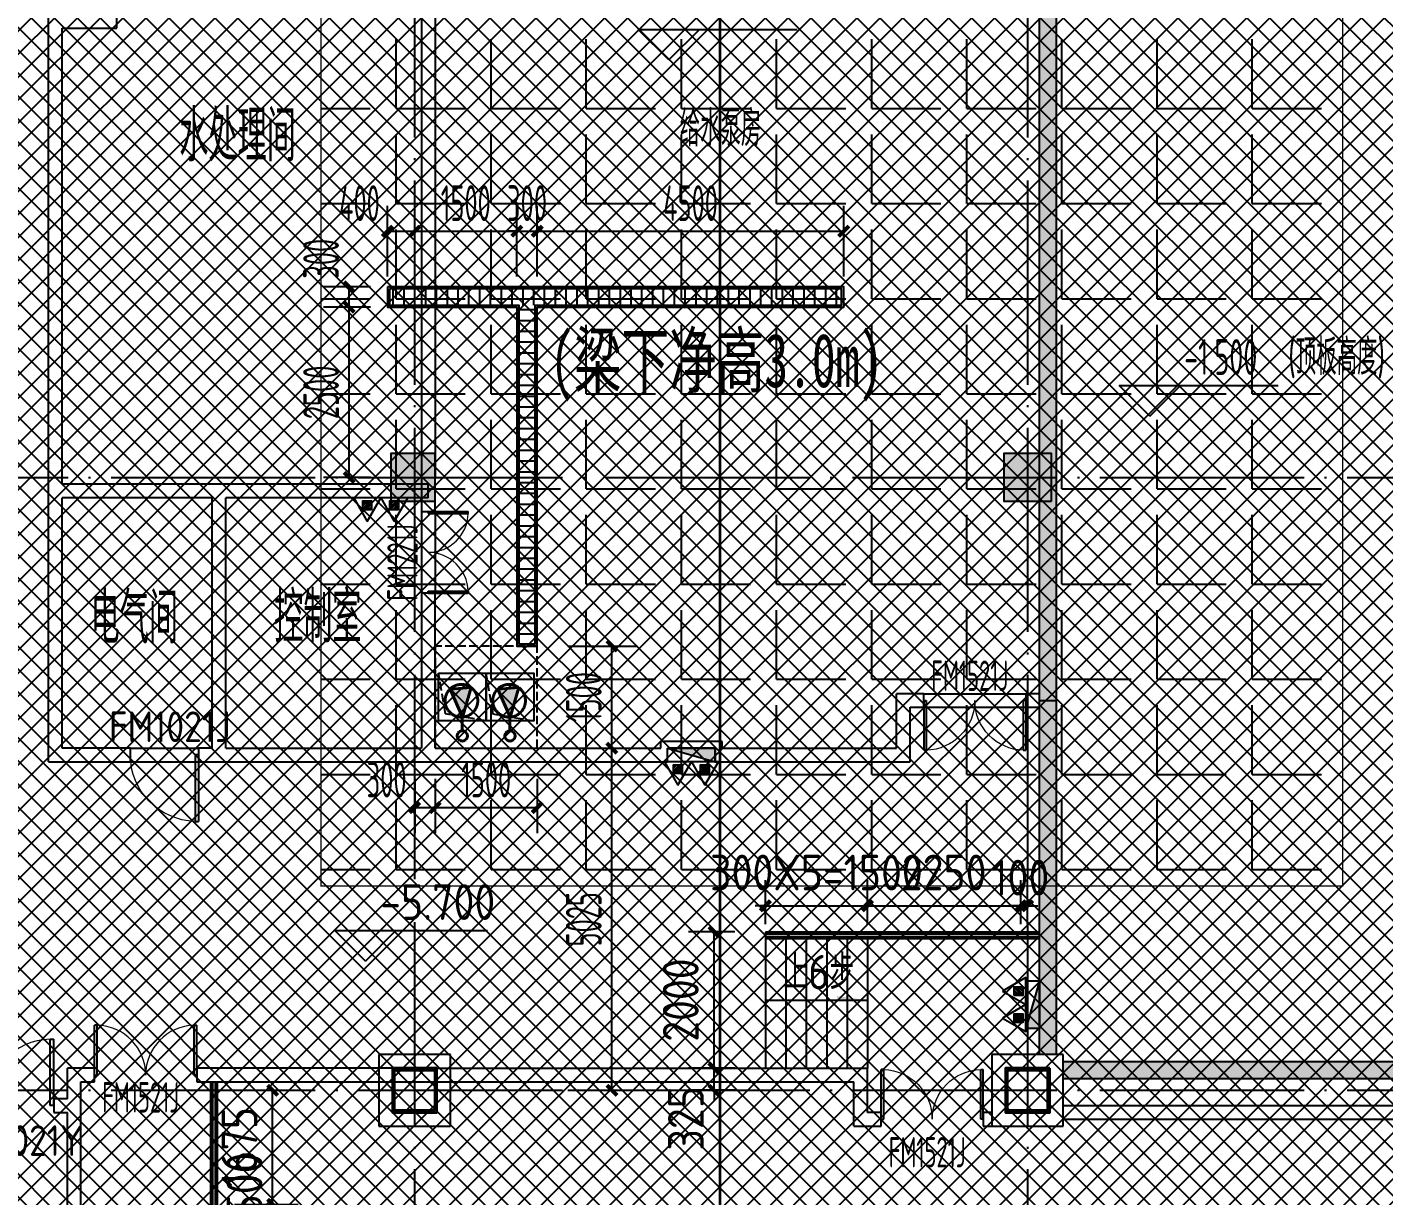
# Model space of a CAD drawing. Extents: x -473190 to 2138458, y -81875 to 2633646.
# Drawn here: x -41988 to -22066, y 54261 to 71425 of the extents above; entities that cross this region are included whole.
import ezdxf

# ---------------------------------------------------------------- set-up
doc = ezdxf.new("R2010")
doc.units = 0
doc.header["$LTSCALE"] = 1000
for name, pattern in [('DASH', [0.35, 0.25, -0.1]), ('DOTE', [2.42, 2, -0.2, 0.02, -0.2]), ('排水', [1.1, 1, -0.1])]:
    doc.linetypes.add(name, pattern=pattern)
for name, color, linetype in [('03小品', 2, 'Continuous'), ('A-COLUMN', 2, 'Continuous'), ('A-DIM_ELEV', 3, 'Continuous'), ('A-ROOM_NAME', 23, 'Continuous'), ('A-WALL', 2, 'Continuous'), ('COLUMN', 9, 'Continuous'), ('DIM_ELEV', 3, 'Continuous'), ('DIM_SYMB', 3, 'Continuous'), ('DOOR_FIRE', 4, 'Continuous'), ('DOOR_FIRE_TEXT', 7, 'Continuous'), ('DOTE', 1, 'DOTE'), ('HANDRAIL', 3, 'Continuous'), ('PUB_DIM', 3, 'Continuous'), ('PUB_HATCH', 8, 'Continuous'), ('PUB_TEXT', 7, 'Continuous'), ('SPACE', 7, 'Continuous'), ('W-EQUIP_消火栓', 7, 'Continuous'), ('W-EQUIP_灭火器', 7, 'Continuous'), ('WINDOW', 4, 'Continuous'), ('WINDOW_TEXT', 7, 'Continuous'), ('排水', 4, 'Continuous'), ('索引线', 252, 'Continuous'), ('集水坑', 4, 'Continuous'), ('雨棚投影', 147, 'Continuous')]:
    doc.layers.add(name, color=color, linetype=linetype)
for name, color, linetype, lineweight in [('A-2F-WALL$0$A-PUB_TEXT', 7, 'Continuous', 15), ('GPS-污水', 2, '排水', 40), ('钢柱', 51, 'Continuous', 35)]:
    doc.layers.add(name, color=color, linetype=linetype, lineweight=lineweight)
doc.styles.add('8B2_02', font='tssdeng.shx', dxfattribs={"width": 0.6, "bigfont": 'TSSDCHN.shx'})
doc.styles.add('_TCH_DIM_T3', font='tssdeng.shx', dxfattribs={"width": 0.564706, "bigfont": '@@@tssdchn.shx'})
doc.styles.add('_TCH_WINDOW', font='tssdeng.shx', dxfattribs={"width": 0.8, "height": 3.5, "bigfont": 'tssdchn.shx'})
doc.styles.get("Standard").update_dxf_attribs({"font": 'gbenor.shx', "bigfont": 'gbcbig.shx'})
doc.styles.add('STANDARD_T3', font='gbenor.shx', dxfattribs={"bigfont": 'gbcbig.shx'})
doc.styles.add('黑体', font='simhei.ttf', dxfattribs={"width": 0.65})
doc.dimstyles.new('_TCH_ARCH&&150', dxfattribs={"dimtxt": 525, "dimasz": 150, "dimexe": 375, "dimexo": 450, "dimgap": 150, "dimtad": 1, "dimdec": 0, "dimzin": 0, "dimdsep": 46, "dimtxsty": '_TCH_DIM_T3', "dimblk": 'ARCHTICK', "dimcen": 0.09, "dimclrt": 7, "dimazin": 2, "dimtfac": 1, "dimtdec": 0, "dimtix": 1, "dimtmove": 2, "dimatfit": 3, "dimfxl": 0, "dimtolj": 1, "dimtzin": 0, "dimarcsym": 0})
doc.dimstyles.new('STANDARD&&150', dxfattribs={"dimtxt": 525, "dimasz": 150, "dimexe": 375, "dimexo": 450, "dimgap": 225, "dimtad": 1, "dimdec": 0, "dimzin": 0, "dimdsep": 46, "dimtxsty": 'STANDARD_T3', "dimblk": 'ARCHTICK', "dimcen": 0.09, "dimadec": 0, "dimazin": 0, "dimtfac": 1, "dimtdec": 0, "dimtix": 1, "dimtmove": 2, "dimatfit": 3, "dimfxl": 0, "dimtolj": 1, "dimtzin": 0, "dimarcsym": 0})

# ---------------------------------------------------------------- blocks, each defined once
blk = doc.blocks.new('$SB01_1')
h = blk.add_hatch(color=256)
h.dxf.hatch_style = 1
h.paths.add_polyline_path([(-0.381, -0.323), (0.5, 0), (-0.381, 0.323)])
h.paths.add_polyline_path([(0, 0), (0.002, 0), (0.002, 0.001), (0, 0.001)], flags=24)
h.paths.add_polyline_path([(0, -0.002), (0.003, -0.002), (0.003, -0.001), (0, -0.001)], flags=24)
h.paths.add_polyline_path([(0, -0.003), (0.003, -0.003), (0.003, -0.002), (0, -0.002)], flags=24)
for p, q in [((0.5, 0), (-0.381, 0.323)), ((-0.381, 0.323), (-0.381, -0.323)), ((0.5, 0), (-0.381, -0.323))]:
    blk.add_line(p, q)
blk.add_circle((0, 0), 0.5)
at = {"flags": 1}
for tag, p in [('UNIT', (0, 0)), ('SPEC', (0, -0.002)), ('WHAT', (0, -0.003))]:
    blk.add_attdef(tag, p, '', height=0.001, dxfattribs=at)
blk = doc.blocks.new('人防集水坑')
at = {"layer": 'GPS-污水', "linetype": '排水'}
for p, q in [((307486, 701151), (307284, 701151)), ((307486, 700451), (307284, 700451))]:
    blk.add_line(p, q, dxfattribs=at)
for centre in [(307561, 701151), (307561, 700451)]:
    blk.add_circle(centre, 75, dxfattribs=at)
at = {"layer": '集水坑', "linetype": 'DASH', "ltscale": 0.5}
blk.add_lwpolyline([(306241, 700051), (306241, 701551), (307741, 701551), (307741, 700051)], close=True, dxfattribs=at)
at = {"layer": '集水坑', "linetype": 'Continuous', "ltscale": 0.5}
for points in [[(306641, 701501), (306641, 700801), (307341, 700801), (307341, 701501)], [(306641, 700801), (306641, 700101), (307341, 700101), (307341, 700801)]]:
    blk.add_lwpolyline(points, close=True, dxfattribs=at)
at = {"layer": '集水坑', "linetype": 'DASH', "ltscale": 0.5}
for points in [[(307341, 700801), (307237, 701397), (306641, 701501)], [(307347, 700101), (307243, 700697), (306647, 700801)]]:
    blk.add_lwpolyline(points, dxfattribs=at)
at = {"layer": 'GPS-污水', "linetype": '排水', "xscale": -480.0000000000002, "yscale": 480.0000000000002, "zscale": 480.0000000000002, "rotation": 176.2535374729293}
for p in [(307045, 701164, 0), (307045, 700464, 0)]:
    blk.add_blockref('$SB01_1', p, dxfattribs=at)
blk = doc.blocks.new('_ArchTick')
at = {"color": 0, "linetype": 'ByBlock', "const_width": 0.4}
blk.add_lwpolyline([(-0.5, -0.5), (0.5, 0.5)], dxfattribs=at)
blk = doc.blocks.new('*D5217')
at = {"layer": 'Defpoints', "color": 0, "transparency": 16777216}
for p in [(53484, -126393), (54984, -126393), (54984, -127266)]:
    blk.add_point(p, dxfattribs=at)
at = {"layer": 'PUB_DIM', "color": 0, "lineweight": -2, "transparency": 16777216}
for p, q in [((53484, -126843), (53484, -127641)), ((54984, -126843), (54984, -127641)), ((53484, -127266), (54984, -127266))]:
    blk.add_line(p, q, dxfattribs=at)
at = {"layer": 'PUB_DIM', "color": 0, "lineweight": -2, "transparency": 16777216, "xscale": 150, "yscale": 150, "zscale": 150, "rotation": 180}
blk.add_blockref('_ArchTick', (53484, -127266), dxfattribs=at)
at = {"layer": 'PUB_DIM', "color": 0, "lineweight": -2, "transparency": 16777216, "xscale": 150, "yscale": 150, "zscale": 150}
blk.add_blockref('_ArchTick', (54984, -127266), dxfattribs=at)
at = {"layer": 'PUB_DIM', "color": 7, "transparency": 16777216, "insert": (54234, -126854), "char_height": 525, "attachment_point": 5, "style": '_TCH_DIM_T3'}
blk.add_mtext('\\A1;1500', dxfattribs=at)
blk = doc.blocks.new('*D5218')
at = {"layer": 'Defpoints', "color": 0, "transparency": 16777216}
for p in [(53184, -126393), (53484, -126393), (53484, -127266)]:
    blk.add_point(p, dxfattribs=at)
at = {"layer": 'PUB_DIM', "color": 0, "lineweight": -2, "transparency": 16777216}
for p, q in [((53184, -126843), (53184, -127641)), ((53484, -126843), (53484, -127641)), ((53184, -127266), (53484, -127266))]:
    blk.add_line(p, q, dxfattribs=at)
at = {"layer": 'PUB_DIM', "color": 0, "lineweight": -2, "transparency": 16777216, "xscale": 150, "yscale": 150, "zscale": 150, "rotation": 180}
blk.add_blockref('_ArchTick', (53184, -127266), dxfattribs=at)
at = {"layer": 'PUB_DIM', "color": 0, "lineweight": -2, "transparency": 16777216, "xscale": 150, "yscale": 150, "zscale": 150}
blk.add_blockref('_ArchTick', (53484, -127266), dxfattribs=at)
at = {"layer": 'PUB_DIM', "color": 7, "transparency": 16777216, "insert": (52772, -126854), "char_height": 525, "attachment_point": 5, "style": '_TCH_DIM_T3'}
blk.add_mtext('\\A1;300', dxfattribs=at)
blk = doc.blocks.new('*D5219')
at = {"layer": 'Defpoints', "color": 0, "transparency": 16777216}
for p in [(54984, -124893), (56080, -124893), (54984, -126393)]:
    blk.add_point(p, dxfattribs=at)
at = {"layer": 'PUB_DIM', "color": 0, "lineweight": -2, "transparency": 16777216}
for p, q in [((55434, -124893), (56455, -124893)), ((56080, -126393), (56080, -124893)), ((55434, -126393), (56455, -126393))]:
    blk.add_line(p, q, dxfattribs=at)
at = {"layer": 'PUB_DIM', "color": 0, "lineweight": -2, "transparency": 16777216, "xscale": 150, "yscale": 150, "zscale": 150}
for p, rotation in [((56080, -124893), 90), ((56080, -126393), 270)]:
    blk.add_blockref('_ArchTick', p, dxfattribs=dict(at, rotation=rotation))
at = {"layer": 'PUB_DIM', "color": 7, "transparency": 16777216, "insert": (55667, -125643), "char_height": 525, "attachment_point": 5, "rotation": 90, "style": '_TCH_DIM_T3'}
blk.add_mtext('\\A1;1500', dxfattribs=at)
blk = doc.blocks.new('*D5220')
at = {"layer": 'Defpoints', "color": 0, "transparency": 16777216}
for p in [(54984, -126393), (56080, -126393), (54984, -131418)]:
    blk.add_point(p, dxfattribs=at)
at = {"layer": 'PUB_DIM', "color": 0, "lineweight": -2, "transparency": 16777216}
for p, q in [((55434, -126393), (56455, -126393)), ((56080, -131418), (56080, -126393)), ((55434, -131418), (56455, -131418))]:
    blk.add_line(p, q, dxfattribs=at)
at = {"layer": 'PUB_DIM', "color": 0, "lineweight": -2, "transparency": 16777216, "xscale": 150, "yscale": 150, "zscale": 150}
for p, rotation in [((56080, -126393), 90), ((56080, -131418), 270)]:
    blk.add_blockref('_ArchTick', p, dxfattribs=dict(at, rotation=rotation))
at = {"layer": 'PUB_DIM', "color": 7, "transparency": 16777216, "insert": (55667, -128906), "char_height": 525, "attachment_point": 5, "rotation": 90, "style": '_TCH_DIM_T3'}
blk.add_mtext('\\A1;5025', dxfattribs=at)
blk = doc.blocks.new('*D5308')
at = {"layer": 'Defpoints', "color": 0, "transparency": 16777216}
for p in [(52222, -119618), (52983, -119618), (52983, -119918)]:
    blk.add_point(p, dxfattribs=at)
at = {"layer": 'PUB_DIM', "color": 0, "lineweight": -2, "transparency": 16777216}
for p, q in [((52533, -119618), (51847, -119618)), ((52222, -119918), (52222, -119618)), ((52533, -119918), (51847, -119918))]:
    blk.add_line(p, q, dxfattribs=at)
at = {"layer": 'PUB_DIM', "color": 0, "lineweight": -2, "transparency": 16777216, "xscale": 150, "yscale": 150, "zscale": 150}
for p, rotation in [((52222, -119618), 90), ((52222, -119918), 270)]:
    blk.add_blockref('_ArchTick', p, dxfattribs=dict(at, rotation=rotation))
at = {"layer": 'PUB_DIM', "color": 7, "transparency": 16777216, "insert": (51809, -119206), "char_height": 525, "attachment_point": 5, "rotation": 90, "style": '_TCH_DIM_T3'}
blk.add_mtext('\\A1;300', dxfattribs=at)
blk = doc.blocks.new('*D5309')
at = {"layer": 'Defpoints', "color": 0, "transparency": 16777216}
for p in [(52222, -119918), (52983, -119918), (52983, -122418)]:
    blk.add_point(p, dxfattribs=at)
at = {"layer": 'PUB_DIM', "color": 0, "lineweight": -2, "transparency": 16777216}
for p, q in [((52533, -119918), (51847, -119918)), ((52222, -122418), (52222, -119918)), ((52533, -122418), (51847, -122418))]:
    blk.add_line(p, q, dxfattribs=at)
at = {"layer": 'PUB_DIM', "color": 0, "lineweight": -2, "transparency": 16777216, "xscale": 150, "yscale": 150, "zscale": 150}
for p, rotation in [((52222, -119918), 90), ((52222, -122418), 270)]:
    blk.add_blockref('_ArchTick', p, dxfattribs=dict(at, rotation=rotation))
at = {"layer": 'PUB_DIM', "color": 7, "transparency": 16777216, "insert": (51809, -121168), "char_height": 525, "attachment_point": 5, "rotation": 90, "style": '_TCH_DIM_T3'}
blk.add_mtext('\\A1;2500', dxfattribs=at)
blk = doc.blocks.new('*D5310')
at = {"layer": 'Defpoints', "color": 0, "transparency": 16777216}
for p in [(53184, -118802), (52784, -119918), (53184, -119918)]:
    blk.add_point(p, dxfattribs=at)
at = {"layer": 'PUB_DIM', "color": 0, "lineweight": -2, "transparency": 16777216}
for p, q in [((52784, -119468), (52784, -118427)), ((53184, -119468), (53184, -118427)), ((52784, -118802), (53184, -118802))]:
    blk.add_line(p, q, dxfattribs=at)
at = {"layer": 'PUB_DIM', "color": 0, "lineweight": -2, "transparency": 16777216, "xscale": 150, "yscale": 150, "zscale": 150, "rotation": 180}
blk.add_blockref('_ArchTick', (52784, -118802), dxfattribs=at)
at = {"layer": 'PUB_DIM', "color": 0, "lineweight": -2, "transparency": 16777216, "xscale": 150, "yscale": 150, "zscale": 150}
blk.add_blockref('_ArchTick', (53184, -118802), dxfattribs=at)
at = {"layer": 'PUB_DIM', "color": 7, "transparency": 16777216, "insert": (52372, -118389), "char_height": 525, "attachment_point": 5, "style": '_TCH_DIM_T3'}
blk.add_mtext('\\A1;400', dxfattribs=at)
blk = doc.blocks.new('*D5311')
at = {"layer": 'Defpoints', "color": 0, "transparency": 16777216}
for p in [(54684, -118802), (53184, -119918), (54684, -119918)]:
    blk.add_point(p, dxfattribs=at)
at = {"layer": 'PUB_DIM', "color": 0, "lineweight": -2, "transparency": 16777216}
for p, q in [((53184, -119468), (53184, -118427)), ((54684, -119468), (54684, -118427)), ((53184, -118802), (54684, -118802))]:
    blk.add_line(p, q, dxfattribs=at)
at = {"layer": 'PUB_DIM', "color": 0, "lineweight": -2, "transparency": 16777216, "xscale": 150, "yscale": 150, "zscale": 150, "rotation": 180}
blk.add_blockref('_ArchTick', (53184, -118802), dxfattribs=at)
at = {"layer": 'PUB_DIM', "color": 0, "lineweight": -2, "transparency": 16777216, "xscale": 150, "yscale": 150, "zscale": 150}
blk.add_blockref('_ArchTick', (54684, -118802), dxfattribs=at)
at = {"layer": 'PUB_DIM', "color": 7, "transparency": 16777216, "insert": (53934, -118389), "char_height": 525, "attachment_point": 5, "style": '_TCH_DIM_T3'}
blk.add_mtext('\\A1;1500', dxfattribs=at)
blk = doc.blocks.new('*D5312')
at = {"layer": 'Defpoints', "color": 0, "transparency": 16777216}
for p in [(54984, -118802), (54684, -119918), (54984, -119918)]:
    blk.add_point(p, dxfattribs=at)
at = {"layer": 'PUB_DIM', "color": 0, "lineweight": -2, "transparency": 16777216}
for p, q in [((54684, -119468), (54684, -118427)), ((54984, -119468), (54984, -118427)), ((54684, -118802), (54534, -118802)), ((54684, -118802), (54984, -118802)), ((54984, -118802), (55134, -118802))]:
    blk.add_line(p, q, dxfattribs=at)
at = {"layer": 'PUB_DIM', "color": 0, "lineweight": -2, "transparency": 16777216, "xscale": 150, "yscale": 150, "zscale": 150}
blk.add_blockref('_ArchTick', (54684, -118802), dxfattribs=at)
at = {"layer": 'PUB_DIM', "color": 0, "lineweight": -2, "transparency": 16777216, "xscale": 150, "yscale": 150, "zscale": 150, "rotation": 180}
blk.add_blockref('_ArchTick', (54984, -118802), dxfattribs=at)
at = {"layer": 'PUB_DIM', "color": 7, "transparency": 16777216, "insert": (54834, -118389), "char_height": 525, "attachment_point": 5, "style": '_TCH_DIM_T3'}
blk.add_mtext('\\A1;300', dxfattribs=at)
blk = doc.blocks.new('*D5313')
at = {"layer": 'Defpoints', "color": 0, "transparency": 16777216}
for p in [(59484, -118802), (54984, -119918), (59484, -119918)]:
    blk.add_point(p, dxfattribs=at)
at = {"layer": 'PUB_DIM', "color": 0, "lineweight": -2, "transparency": 16777216}
for p, q in [((54984, -119468), (54984, -118427)), ((59484, -119468), (59484, -118427)), ((54984, -118802), (59484, -118802))]:
    blk.add_line(p, q, dxfattribs=at)
at = {"layer": 'PUB_DIM', "color": 0, "lineweight": -2, "transparency": 16777216, "xscale": 150, "yscale": 150, "zscale": 150, "rotation": 180}
blk.add_blockref('_ArchTick', (54984, -118802), dxfattribs=at)
at = {"layer": 'PUB_DIM', "color": 0, "lineweight": -2, "transparency": 16777216, "xscale": 150, "yscale": 150, "zscale": 150}
blk.add_blockref('_ArchTick', (59484, -118802), dxfattribs=at)
at = {"layer": 'PUB_DIM', "color": 7, "transparency": 16777216, "insert": (57234, -118389), "char_height": 525, "attachment_point": 5, "style": '_TCH_DIM_T3'}
blk.add_mtext('\\A1;4500', dxfattribs=at)
blk = doc.blocks.new('A$C00330F2E')
at = {"layer": '钢柱', "color": 4, "lineweight": 35}
for points in [[(18175, -99000), (17525, -99000), (17525, -99650), (18175, -99650)], [(27175, -99000), (26525, -99000), (26525, -99650), (27175, -99650)], [(18145, -99620), (17555, -99620), (17555, -99030), (18145, -99030)], [(27145, -99620), (26555, -99620), (26555, -99030), (27145, -99030)]]:
    blk.add_lwpolyline(points, close=True, dxfattribs=at)
blk = doc.blocks.new('A$C4F5A101F')
at = {"layer": 'DOTE', "color": 16, "linetype": 'DOTE', "ltscale": 1.5}
for p, q in [((-238939.7, 16373.7), (-238939.7, -213765.2)), ((-229939.7, 16373.7), (-229939.7, -213765.2)), ((-297848.4, -93257.4), (-173939.7, -93257.4)), ((-297848.4, -102257.4), (-173939.7, -102257.4))]:
    blk.add_line(p, q, dxfattribs=at)
blk = doc.blocks.new('$TwtSys$00000434')
for p, q in [((-0.5, 0.5), (-0.5, -0.5)), ((-0.5, -0.5), (0.5, 0.5)), ((0.5, 0.5), (-0.5, 0.5)), ((0.5, -0.5), (0.5, 0.5)), ((-0.5, -0.5), (0.5, -0.5))]:
    blk.add_line(p, q)
blk.add_solid([(0.5, -0.5), (0.5, 0.5), (-0.5, -0.5)])
blk = doc.blocks.new('$TwtSys$00000546')
h = blk.add_hatch()
h.set_pattern_fill('ANSI31', color=256, scale=200, style=0)
h.set_pattern_definition([(45, (-38543.802, -6670.83), (-17.67767, 17.67767), [])])
h.paths.add_polyline_path([(-65, 174), (65, 174), (65, 44), (-65, 44)])
for points in [[(0, 344), (-198, 0), (198, 0)], [(-65, 174), (65, 174), (65, 44), (-65, 44)]]:
    blk.add_lwpolyline(points, close=True)
blk = doc.blocks.new('_FZH')
blk.add_lwpolyline([(-0.5, -0.5), (0.5, -0.5), (0.5, 0.5), (-0.5, 0.5)], close=True)
at = {"layer": 'PUB_HATCH'}
blk.add_solid([(-0.5, -0.5), (0.5, -0.5), (-0.5, 0.5), (0.5, 0.5)], dxfattribs=at)
blk = doc.blocks.new('zzzzzzzzzzzzzzzz')
at = {"layer": 'PUB_HATCH'}
blk.add_hatch(color=256, dxfattribs=at).paths.add_polyline_path([(-44859, -265260), (-44859, -265610), (-45034, -265610), (-45034, -268535), (-44784, -268535), (-44784, -265260)])
at = {"layer": 'A-COLUMN'}
for p, q in [((-53684, -273735), (-54734, -273735)), ((-54734, -273735), (-54734, -274785)), ((-53684, -274785), (-53684, -273735)), ((-54734, -274785), (-53684, -274785))]:
    blk.add_line(p, q, dxfattribs=at)
at = {"layer": 'A-WALL'}
for p, q in [((-44859, -265260), (-44784, -265260)), ((-44784, -268535), (-44784, -265260)), ((-45034, -268535), (-45034, -265610)), ((-45034, -268535), (-44784, -268535))]:
    blk.add_line(p, q, dxfattribs=at)
blk.add_blockref('A$C00330F2E', (-72059, -174935))
at = {"layer": 'A-COLUMN', "xscale": 700, "rotation": 90}
for p, yscale, zscale in [((-54234, -265260), 650.0000359225087, 650.0000359225087), ((-45209, -265260), 700, 700)]:
    blk.add_blockref('_FZH', p, dxfattribs=dict(at, yscale=yscale, zscale=zscale))
blk = doc.blocks.new('ADFASDF')
h = blk.add_hatch()
h.set_pattern_fill('ANSI37', color=8, scale=150)
h.set_pattern_definition([(45, (0, 0), (-168.3798, 168.3798), []), (135, (0, 0), (-168.3798, -168.3798), [])])
h.paths.add_polyline_path([(521397, 239186), (521397, 224886), (539697, 224886), (539697, 169261), (524947, 169261), (524947, 171211), (527822, 171211), (527922, 176611), (501318, 176611), (501125, 109884), (530547, 109887), (530547, 107449), (538188, 100503), (536147, 98236), (540086, 94690), (517812, 69953), (517812, 59790), (482108, 20136), (405247, 20136), (405247, 26086), (391997, 40436), (391997, 64736), (399997, 64738), (399997, 239186), (409022, 239186)])
blk = doc.blocks.new('*D3540')
at = {"layer": 'Defpoints', "color": 0, "transparency": 16777216}
for p in [(-29648, 58521), (-31148, 57801), (-29648, 57801)]:
    blk.add_point(p, dxfattribs=at)
at = {"layer": 'PUB_DIM', "color": 0, "lineweight": -2, "transparency": 16777216}
for p, q in [((-31148, 58251), (-31148, 58896)), ((-29648, 58251), (-29648, 58896)), ((-31148, 58521), (-31298, 58521)), ((-31148, 58521), (-29648, 58521)), ((-29648, 58521), (-29498, 58521))]:
    blk.add_line(p, q, dxfattribs=at)
at = {"layer": 'PUB_DIM', "color": 0, "lineweight": -2, "transparency": 16777216, "xscale": 150, "yscale": 150, "zscale": 150}
blk.add_blockref('_ArchTick', (-31148, 58521), dxfattribs=at)
at = {"layer": 'PUB_DIM', "color": 0, "lineweight": -2, "transparency": 16777216, "xscale": 150, "yscale": 150, "zscale": 150, "rotation": 180}
blk.add_blockref('_ArchTick', (-29648, 58521), dxfattribs=at)
at = {"layer": 'PUB_DIM', "color": 0, "transparency": 16777216, "insert": (-30398, 59009), "char_height": 525, "attachment_point": 5, "style": 'STANDARD_T3'}
blk.add_mtext('\\A1;300X5=1500', dxfattribs=at)
blk = doc.blocks.new('*D3541')
at = {"layer": 'Defpoints', "color": 0, "transparency": 16777216}
for p in [(-27398, 58521), (-29648, 57801), (-27398, 57801)]:
    blk.add_point(p, dxfattribs=at)
at = {"layer": 'PUB_DIM', "color": 0, "lineweight": -2, "transparency": 16777216}
for p, q in [((-29648, 58251), (-29648, 58896)), ((-27398, 58251), (-27398, 58896)), ((-29648, 58521), (-27398, 58521))]:
    blk.add_line(p, q, dxfattribs=at)
at = {"layer": 'PUB_DIM', "color": 0, "lineweight": -2, "transparency": 16777216, "xscale": 150, "yscale": 150, "zscale": 150, "rotation": 180}
blk.add_blockref('_ArchTick', (-29648, 58521), dxfattribs=at)
at = {"layer": 'PUB_DIM', "color": 0, "lineweight": -2, "transparency": 16777216, "xscale": 150, "yscale": 150, "zscale": 150}
blk.add_blockref('_ArchTick', (-27398, 58521), dxfattribs=at)
at = {"layer": 'PUB_DIM', "color": 0, "transparency": 16777216, "insert": (-28523, 59009), "char_height": 525, "attachment_point": 5, "style": 'STANDARD_T3'}
blk.add_mtext('\\A1;2250', dxfattribs=at)
blk = doc.blocks.new('*D3542')
at = {"layer": 'Defpoints', "color": 0, "transparency": 16777216}
for p in [(-27298, 58521), (-27398, 57801), (-27298, 57801)]:
    blk.add_point(p, dxfattribs=at)
at = {"layer": 'PUB_DIM', "color": 0, "lineweight": -2, "transparency": 16777216}
for p, q in [((-27398, 58251), (-27398, 58896)), ((-27298, 58251), (-27298, 58896)), ((-27398, 58521), (-27548, 58521)), ((-27398, 58521), (-27298, 58521)), ((-27298, 58521), (-27148, 58521))]:
    blk.add_line(p, q, dxfattribs=at)
at = {"layer": 'PUB_DIM', "color": 0, "lineweight": -2, "transparency": 16777216, "xscale": 150, "yscale": 150, "zscale": 150}
blk.add_blockref('_ArchTick', (-27398, 58521), dxfattribs=at)
at = {"layer": 'PUB_DIM', "color": 0, "lineweight": -2, "transparency": 16777216, "xscale": 150, "yscale": 150, "zscale": 150, "rotation": 180}
blk.add_blockref('_ArchTick', (-27298, 58521), dxfattribs=at)
at = {"layer": 'PUB_DIM', "color": 0, "transparency": 16777216, "insert": (-27398, 58934), "char_height": 525, "attachment_point": 5, "style": 'STANDARD_T3'}
blk.add_mtext('\\A1;100', dxfattribs=at)
blk = doc.blocks.new('*D3543')
at = {"layer": 'Defpoints', "color": 0, "transparency": 16777216}
for p in [(-31902, 58136), (-31148, 58136), (-31148, 56136)]:
    blk.add_point(p, dxfattribs=at)
at = {"layer": 'PUB_DIM', "color": 0, "lineweight": -2, "transparency": 16777216}
for p, q in [((-31598, 58136), (-32277, 58136)), ((-31902, 56136), (-31902, 58136)), ((-31598, 56136), (-32277, 56136))]:
    blk.add_line(p, q, dxfattribs=at)
at = {"layer": 'PUB_DIM', "color": 0, "lineweight": -2, "transparency": 16777216, "xscale": 150, "yscale": 150, "zscale": 150}
for p, rotation in [((-31902, 58136), 90), ((-31902, 56136), 270)]:
    blk.add_blockref('_ArchTick', p, dxfattribs=dict(at, rotation=rotation))
at = {"layer": 'PUB_DIM', "color": 0, "transparency": 16777216, "insert": (-32390, 57136), "char_height": 525, "attachment_point": 5, "rotation": 90, "style": 'STANDARD_T3'}
blk.add_mtext('\\A1;2000', dxfattribs=at)
blk = doc.blocks.new('*D3544')
at = {"layer": 'Defpoints', "color": 0, "transparency": 16777216}
for p in [(-31902, 56136), (-31148, 56136), (-31148, 55811)]:
    blk.add_point(p, dxfattribs=at)
at = {"layer": 'PUB_DIM', "color": 0, "lineweight": -2, "transparency": 16777216}
for p, q in [((-31902, 56136), (-31902, 56286)), ((-31598, 56136), (-32277, 56136)), ((-31902, 55811), (-31902, 56136)), ((-31598, 55811), (-32277, 55811)), ((-31902, 55811), (-31902, 55661))]:
    blk.add_line(p, q, dxfattribs=at)
at = {"layer": 'PUB_DIM', "color": 0, "lineweight": -2, "transparency": 16777216, "xscale": 150, "yscale": 150, "zscale": 150}
for p, rotation in [((-31902, 56136), 270), ((-31902, 55811), 90)]:
    blk.add_blockref('_ArchTick', p, dxfattribs=dict(at, rotation=rotation))
at = {"layer": 'PUB_DIM', "color": 0, "transparency": 16777216, "insert": (-32315, 55399), "char_height": 525, "attachment_point": 5, "rotation": 90, "style": 'STANDARD_T3'}
blk.add_mtext('\\A1;325', dxfattribs=at)
blk = doc.blocks.new('*D3547')
at = {"layer": 'Defpoints', "color": 0, "transparency": 16777216}
for p in [(-39394, 54136), (-38384, 54136), (-39394, 52636)]:
    blk.add_point(p, dxfattribs=at)
at = {"layer": 'PUB_DIM', "color": 0, "lineweight": -2, "transparency": 16777216}
for p, q in [((-38944, 54136), (-38009, 54136)), ((-38384, 52636), (-38384, 54136)), ((-38944, 52636), (-38009, 52636))]:
    blk.add_line(p, q, dxfattribs=at)
at = {"layer": 'PUB_DIM', "color": 0, "lineweight": -2, "transparency": 16777216, "xscale": 150, "yscale": 150, "zscale": 150}
for p, rotation in [((-38384, 54136), 90), ((-38384, 52636), 270)]:
    blk.add_blockref('_ArchTick', p, dxfattribs=dict(at, rotation=rotation))
at = {"layer": 'PUB_DIM', "color": 0, "transparency": 16777216, "insert": (-38796, 53336), "char_height": 525, "attachment_point": 5, "rotation": 90, "style": 'STANDARD_T3'}
blk.add_mtext('\\A1;300X5=1500', dxfattribs=at)
blk = doc.blocks.new('*D3548')
at = {"layer": 'Defpoints', "color": 0, "transparency": 16777216}
for p in [(-39394, 55811), (-38384, 55811), (-39394, 54136)]:
    blk.add_point(p, dxfattribs=at)
at = {"layer": 'PUB_DIM', "color": 0, "lineweight": -2, "transparency": 16777216}
for p, q in [((-38944, 55811), (-38009, 55811)), ((-38384, 54136), (-38384, 55811)), ((-38944, 54136), (-38009, 54136))]:
    blk.add_line(p, q, dxfattribs=at)
at = {"layer": 'PUB_DIM', "color": 0, "lineweight": -2, "transparency": 16777216, "xscale": 150, "yscale": 150, "zscale": 150}
for p, rotation in [((-38384, 55811), 90), ((-38384, 54136), 270)]:
    blk.add_blockref('_ArchTick', p, dxfattribs=dict(at, rotation=rotation))
at = {"layer": 'PUB_DIM', "color": 0, "transparency": 16777216, "insert": (-38871, 54973), "char_height": 525, "attachment_point": 5, "rotation": 90, "style": 'STANDARD_T3'}
blk.add_mtext('\\A1;1675', dxfattribs=at)
blk = doc.blocks.new('$DorLib2D$00000002')
for p, q in [((-0.5, 0), (-0.5, 0.4875)), ((-0.475, 0.4875), (-0.5, 0.4875)), ((-0.475, 0), (-0.475, 0.4875)), ((0.475, 0), (0.475, 0.4875)), ((0.475, 0.4875), (0.5, 0.4875)), ((0.5, 0), (0.5, 0.4875)), ((-0.5, 0), (-0.475, 0)), ((0.5, 0), (0.475, 0))]:
    blk.add_line(p, q)
at = {"lineweight": 13}
for centre, start, end in [((-0.4875, 0), 0, 88.53072), ((0.4875, 0), 91.46928, 180)]:
    blk.add_arc(centre, 0.4875, start, end, dxfattribs=at)
blk = doc.blocks.new('$DorLib2D$00000001')
for p, q in [((0.45, 0.975), (0.5, 0.975)), ((0.45, 0), (0.45, 0.975)), ((0.5, 0), (0.5, 0.975)), ((0.5, 0), (0.45, 0))]:
    blk.add_line(p, q)
at = {"lineweight": 13}
blk.add_arc((0.475, 0), 0.975, 91.4693, 180, dxfattribs=at)
blk = doc.blocks.new('A$C3672542B')
at = {"layer": '03小品'}
h = blk.add_hatch(dxfattribs=at)
h.set_pattern_fill('ANSI31', color=8, scale=100, angle=585, style=0)
h.set_pattern_definition([(270, (107692.31, 142842.2), (158.75, -2e-13), [])])
h.paths.add_polyline_path([(52814.1, -119648.2), (59452.8, -119648.2), (59452.8, -119888.2), (52814.1, -119888.2)])
h = blk.add_hatch(dxfattribs=at)
h.set_pattern_fill('ANSI31', color=8, scale=100, angle=135, style=0)
h.set_pattern_definition([(180, (108192.8, 142842.2), (-1e-14, -158.75), [])])
h.paths.add_polyline_path([(54713.7, -119888.2), (54953.7, -119888.2), (54953.7, -124863.2), (54713.7, -124863.2)])
at = {"layer": '03小品', "color": 4}
blk.add_lwpolyline([(52783.7, -119618.2), (52783.7, -119918.2), (54683.7, -119918.2), (54683.7, -124893.2), (54983.7, -124893.2), (54983.7, -119918.2), (59483.7, -119918.2), (59483.7, -119618.2), (52783.7, -119618.2)], dxfattribs=at)
blk.add_lwpolyline([(52813.7, -119648.2), (52813.7, -119888.2), (54713.7, -119888.2), (54713.7, -124863.2), (54953.7, -124863.2), (54953.7, -119888.2), (59453.7, -119888.2), (59453.7, -119648.2)], close=True, dxfattribs=at)
at = {"layer": '排水', "color": 3, "linetype": 'DASH'}
blk.add_lwpolyline([(56224.2, -123652.7, 0, 0, 0), (55512.3, -124364.6, 160, 0, 0), (55088.1, -124788.9, 0, 0, 0)], format="xyseb", dxfattribs=at)
at = {"layer": '集水坑', "linetype": 'Continuous', "xscale": -1, "rotation": 90}
blk.add_blockref('人防集水坑', (755034.4, 181347.8), dxfattribs=at)
at = {"layer": 'PUB_DIM'}
for base, p1, p2, angle, picture, middle in [((53183.7, -118801.7), (52783.7, -119918.2), (53183.7, -119918.2), 0, '*D5310', (52372, -118389.2)), ((52222, -119618.2), (52982.9, -119918.2), (52982.9, -119618.2), 90, '*D5308', (51809.5, -119206.5)), ((53483.7, -127266.1), (53183.7, -126393.2), (53483.7, -126393.2), 0, '*D5218', (52772, -126853.6))]:
    dim = blk.add_linear_dim(base=base, p1=p1, p2=p2, angle=angle, dimstyle='_TCH_ARCH&&150', dxfattribs=at)
    dim.commit()
    dim.dimension.update_dxf_attribs({"geometry": picture, "text_midpoint": middle, "dimtype": 161})
for p1, p2, distance, picture, middle in [((53183.7, -119918.2), (54683.7, -119918.2), 1116.5, '*D5311', (53933.7, -118389.2)), ((54683.7, -119918.2), (54983.7, -119918.2), 1116.5, '*D5312', (54833.7, -118389.2)), ((54983.7, -119918.2), (59483.7, -119918.2), 1116.5, '*D5313', (57233.7, -118389.2)), ((52982.9, -122418.2), (52982.9, -119918.2), 761, '*D5309', (51809.5, -121168.2)), ((54983.7, -126393.2), (54983.7, -124893.2), -1095.8, '*D5219', (55667, -125643.2)), ((54983.7, -131418.2), (54983.7, -126393.2), -1095.8, '*D5220', (55667, -128905.7)), ((53483.7, -126393.2), (54983.7, -126393.2), -872.9, '*D5217', (54233.7, -126853.6))]:
    dim = blk.add_aligned_dim(p1=p1, p2=p2, distance=distance, dimstyle='_TCH_ARCH&&150', dxfattribs=at)
    dim.commit()
    dim.dimension.update_dxf_attribs({"geometry": picture, "text_midpoint": middle})

msp = doc.modelspace()

# ---------------------------------------------------------------- hatches: boundary and pattern name
h = msp.add_hatch()
h.set_pattern_fill('ANGLE', color=252, scale=400)
h.set_pattern_definition([(0, (17910.9, 330071), (0, 1397), [1016, -381]), (90, (17910.9, 330071), (-1397, 9e-14), [1016, -381])])
h.paths.add_polyline_path([(-37672.7, 79810.6), (-22672.7, 79810.6), (-22672.7, 58810.6), (-37672.7, 58810.6)])
at = {"layer": 'DIM_SYMB'}
msp.add_hatch(color=256, dxfattribs=at).paths.add_polyline_path([(-29647.7, 57135.6), (-30097.7, 57135.6), (-30097.7, 57195.6)])
at = {"layer": 'PUB_HATCH'}
for points in [[(-27122.7, 64810.6), (-26872.7, 64810.6), (-26872.7, 73810.6), (-27122.7, 73810.6)], [(-27122.7, 61535.6), (-26872.7, 61535.6), (-26872.7, 64810.6), (-27122.7, 64810.6)], [(-27122.7, 56335.6), (-26872.7, 56335.6), (-26872.7, 61535.6), (-27122.7, 61535.6)], [(-26772.7, 56235.6), (-26772.7, 55985.6), (-18247.7, 55985.6), (-18247.7, 56235.6)]]:
    msp.add_hatch(color=256, dxfattribs=at).paths.add_polyline_path(points)

# ---------------------------------------------------------------- linework, layer by layer
at = {"linetype": 'DASH', "const_width": 40}
msp.add_lwpolyline([(-31812.5, 185852.5), (-31812.5, -64250)], dxfattribs=at)
at = {"layer": 'A-DIM_ELEV'}
for p, q in [((-32566.3, 70942.2), (-33016.3, 71392.2)), ((-33016.3, 71392.2), (-30682.6, 71392.2)), ((-32566.3, 70942.2), (-32116.3, 71392.2)), ((-25504, 65710), (-25954, 66160)), ((-25954, 66160), (-23620.2, 66160)), ((-25504, 65710), (-25054, 66160))]:
    msp.add_line(p, q, dxfattribs=at)
at = {"layer": 'A-WALL'}
for p, q in [((-27122.7, 64810.6), (-27122.7, 73810.6)), ((-26872.7, 64810.6), (-26872.7, 73810.6)), ((-36197.7, 73610.6), (-36197.7, 64810.6)), ((-35997.7, 73610.6), (-35997.7, 64810.6)), ((-40672.7, 71410.6), (-40672.7, 71810.6)), ((-41672.7, 64610.6), (-41672.7, 71610.6)), ((-41472.7, 71410.6), (-40672.7, 71410.6)), ((-41472.7, 64710.6), (-41472.7, 71410.6)), ((-36197.7, 64810.6), (-36197.7, 64310.6)), ((-35997.7, 64310.6), (-35997.7, 64810.6)), ((-27122.7, 61535.6), (-27122.7, 64810.6)), ((-26872.7, 61535.6), (-26872.7, 64810.6)), ((-41672.7, 60635.6), (-41672.7, 64610.6)), ((-39172.7, 64710.6), (-41472.7, 64710.6)), ((-36097.7, 64710.6), (-39172.7, 64710.6)), ((-36097.7, 64510.6), (-36097.7, 64710.6)), ((-41472.7, 60835.6), (-41472.7, 64510.6)), ((-39272.7, 64510.6), (-41472.7, 64510.6)), ((-39272.7, 60835.6), (-39272.7, 64510.6)), ((-36097.7, 64510.6), (-39072.7, 64510.6)), ((-39072.7, 60835.6), (-39072.7, 64510.6)), ((-36197.7, 64310.6), (-35997.7, 64310.6)), ((-35997.7, 63110.6), (-36197.7, 63110.6)), ((-36197.7, 63110.6), (-36197.7, 60835.6)), ((-35997.7, 60835.6), (-35997.7, 63110.6)), ((-29222.7, 60835.6), (-29222.7, 61635.6)), ((-28822.7, 61635.6), (-29222.7, 61635.6)), ((-28822.7, 61435.6), (-28822.7, 61635.6)), ((-27122.7, 61635.6), (-27322.7, 61635.6)), ((-27322.7, 61635.6), (-27322.7, 61435.6)), ((-29022.7, 60635.6), (-29022.7, 61435.6)), ((-29022.7, 61435.6), (-28822.7, 61435.6)), ((-27322.7, 61435.6), (-27122.7, 61435.6)), ((-27122.7, 56335.6), (-27122.7, 61535.6)), ((-26872.7, 56335.6), (-26872.7, 61535.6)), ((-40472.7, 60835.6), (-41472.7, 60835.6)), ((-40472.7, 60635.6), (-40472.7, 60835.6)), ((-39272.7, 60835.6), (-39472.7, 60835.6)), ((-39472.7, 60835.6), (-39472.7, 60635.6)), ((-39072.7, 60835.6), (-36197.7, 60835.6)), ((-35997.7, 60835.6), (-32684.3, 60835.6)), ((-31784.3, 60935.6), (-32684.3, 60935.6)), ((-32684.3, 60835.6), (-32684.3, 60935.6)), ((-31884.3, 60835.6), (-32584.3, 60835.6)), ((-32584.3, 60635.6), (-32584.3, 60835.6)), ((-31884.3, 60635.6), (-31884.3, 60835.6)), ((-31784.3, 60835.6), (-31784.3, 60935.6)), ((-31784.3, 60835.6), (-29222.7, 60835.6)), ((-41672.7, 60635.6), (-40472.7, 60635.6)), ((-39472.7, 60635.6), (-39172.7, 60635.6)), ((-39172.7, 60635.6), (-36097.7, 60635.6)), ((-36097.7, 60635.6), (-32584.3, 60635.6)), ((-31884.3, 60635.6), (-29022.7, 60635.6)), ((-26772.7, 56235.6), (-18247.7, 56235.6)), ((-40997.7, 56135.6), (-41397.7, 56135.6)), ((-41397.7, 55685.6), (-41397.7, 56135.6)), ((-40997.7, 55935.6), (-40997.7, 56135.6)), ((-36297.7, 56135.6), (-39497.7, 56135.6)), ((-39497.7, 56135.6), (-39497.7, 55935.6)), ((-36297.7, 56135.6), (-29647.7, 56135.6)), ((-29647.7, 55485.6), (-29647.7, 56135.6)), ((-27297.7, 56035.6), (-27297.7, 56035.6)), ((-26772.7, 55985.6), (-18247.7, 55985.6)), ((-41197.7, 55935.6), (-40997.7, 55935.6)), ((-41197.7, 55585.6), (-41197.7, 55935.6)), ((-39497.7, 55935.6), (-36297.7, 55935.6)), ((-36297.7, 55935.6), (-29847.7, 55935.6)), ((-29847.7, 55285.6), (-29847.7, 55935.6)), ((-27297.7, 55810.6), (-27297.7, 55810.6)), ((-41397.7, 55685.6), (-41597.7, 55685.6)), ((-41597.7, 55685.6), (-41597.7, 55485.6)), ((-41197.7, 42985.6), (-41197.7, 55585.6)), ((-27297.7, 55585.6), (-27297.7, 55585.6)), ((-26772.7, 55585.6), (-18247.7, 55585.6)), ((-41597.7, 55485.6), (-41397.7, 55485.6)), ((-41397.7, 42985.6), (-41397.7, 55485.6)), ((-29447.7, 55485.6), (-29647.7, 55485.6)), ((-29447.7, 55285.6), (-29447.7, 55485.6)), ((-27822.7, 55485.6), (-27947.7, 55485.6)), ((-27947.7, 55485.6), (-27947.7, 55285.6)), ((-26772.7, 55385.6), (-18247.7, 55385.6)), ((-29847.7, 55285.6), (-29447.7, 55285.6)), ((-27947.7, 55285.6), (-27822.7, 55285.6))]:
    msp.add_line(p, q, dxfattribs=at)
at = {"layer": 'COLUMN'}
for p, q in [((-26772.7, 56335.6), (-27822.7, 56335.6)), ((-27822.7, 56335.6), (-27822.7, 55285.6)), ((-26772.7, 55285.6), (-26772.7, 56335.6)), ((-27822.7, 55285.6), (-26772.7, 55285.6))]:
    msp.add_line(p, q, dxfattribs=at)
at = {"layer": 'DIM_ELEV'}
for p, q in [((-37022, 57705.6), (-37472, 58155.6)), ((-37472, 58155.6), (-35226.1, 58155.6)), ((-37022, 57705.6), (-36572, 58155.6))]:
    msp.add_line(p, q, dxfattribs=at)
at = {"layer": 'DIM_SYMB'}
msp.add_lwpolyline([(-31147.7, 57135.6), (-29647.7, 57135.6)], dxfattribs=at)
at = {"layer": 'DOOR_FIRE'}
for p, q in [((-36197.7, 64310.6), (-36197.7, 63110.6)), ((-35997.7, 64310.6), (-35997.7, 63110.6)), ((-28822.7, 61635.6), (-27322.7, 61635.6)), ((-28822.7, 61435.6), (-27322.7, 61435.6))]:
    msp.add_line(p, q, dxfattribs=at)
at = {"layer": 'HANDRAIL'}
for points in [[(-31147.7, 58135.6), (-31147.7, 56135.6)], [(-27122.7, 58135.6), (-31147.7, 58135.6)], [(-27122.7, 58105.6), (-31147.7, 58105.6)], [(-27122.7, 58065.6), (-31147.7, 58065.6)], [(-27122.7, 58035.6), (-27122.7, 58035.6), (-31147.7, 58035.6)], [(-30847.7, 58035.6), (-30847.7, 56135.6)], [(-30547.7, 58035.6), (-30547.7, 56135.6)], [(-30247.7, 58035.6), (-30247.7, 56135.6)], [(-29947.7, 58035.6), (-29947.7, 56135.6)], [(-29647.7, 58035.6), (-29647.7, 56135.6)], [(-39297.7, 55935.6), (-39297.7, 55935.6), (-39297.7, 52635.6)], [(-39267.7, 55935.6), (-39267.7, 52635.6)], [(-39227.7, 55935.6), (-39227.7, 52635.6)], [(-39197.7, 55935.6), (-39197.7, 52635.6)]]:
    msp.add_lwpolyline(points, dxfattribs=at)
at = {"layer": 'WINDOW'}
for p, q in [((-40472.7, 60835.6), (-39472.7, 60835.6)), ((-40472.7, 60635.6), (-39472.7, 60635.6))]:
    msp.add_line(p, q, dxfattribs=at)
at = {"layer": '索引线', "linetype": 'DASH', "const_width": 20}
msp.add_lwpolyline([(-37672.7, 79810.6), (-22672.7, 79810.6), (-22672.7, 58810.6), (-37672.7, 58810.6)], close=True, dxfattribs=at)

# ---------------------------------------------------------------- block references
for name, p in [('A$C3672542B', (-89481.4, 187228.8)), ('ADFASDF', (-477545, -71625.7)), ('A$C00330F2E', (-54147.7, 155135.6))]:
    msp.add_blockref(name, p)
at = {"layer": 'DOOR_FIRE'}
ref = msp.add_blockref('$DorLib2D$00000002', (-36097.7, 63710.6), dxfattribs=dict(at, xscale=1200, yscale=1200, zscale=200, rotation=270))
ref.add_attrib('A', 'FM1221J', (-36254.5, 63001.9), dxfattribs={"layer": 'DOOR_FIRE_TEXT', "height": 446.25, "rotation": 90, "style": '_TCH_WINDOW', "width": 0.564706})
ref = msp.add_blockref('$DorLib2D$00000002', (-28072.7, 61535.6), dxfattribs=dict(at, xscale=1500, yscale=-1500, zscale=200))
ref.add_attrib('A', 'FM1521J', (-28712.4, 61676.1), dxfattribs={"layer": 'DOOR_FIRE_TEXT', "height": 446.25, "style": '_TCH_WINDOW', "width": 0.564706})
ref = msp.add_blockref('$DorLib2D$00000002', (-40247.7, 56035.6), dxfattribs=dict(at, xscale=1500, yscale=1500, zscale=200, rotation=359.9999999999494))
ref.add_attrib('A', 'FM1521J', (-40887.4, 55484.7), dxfattribs={"layer": 'DOOR_FIRE_TEXT', "height": 446.25, "style": '_TCH_WINDOW', "width": 0.564706})
ref = msp.add_blockref('$DorLib2D$00000002', (-28697.7, 55385.6), dxfattribs=dict(at, xscale=-1500, yscale=1500, zscale=200, rotation=359.999999999951))
ref.add_attrib('A', 'FM1521J', (-29337.4, 54678.2), dxfattribs={"layer": 'DOOR_FIRE_TEXT', "height": 446.25, "style": '_TCH_WINDOW', "width": 0.564706})
at = {"layer": 'W-EQUIP_消火栓', "xscale": -700, "yscale": 200, "zscale": 700}
for p, rotation in [((-32234.3, 60735.6), 180), ((-27222.7, 57069), 90)]:
    msp.add_blockref('$TwtSys$00000434', p, dxfattribs=dict(at, rotation=rotation))
at = {"layer": 'W-EQUIP_灭火器'}
for p, rotation in [((-36994.5, 64510.6), 180), ((-36597.7, 64510.6), 180), ((-32432.7, 60635.6), 180), ((-32036, 60635.6), 180), ((-27322.7, 57267.4), 90), ((-27322.7, 56870.6), 90)]:
    msp.add_blockref('$TwtSys$00000546', p, dxfattribs=dict(at, rotation=rotation))
at = {"layer": 'WINDOW'}
ref = msp.add_blockref('$DorLib2D$00000001', (-39972.7, 60735.6), dxfattribs=dict(at, xscale=1000, yscale=-1000, zscale=1000))
ref.add_attrib('A', 'FM1021J', (-40786.6, 60925), dxfattribs={"layer": 'WINDOW_TEXT', "height": 450})
ref = msp.add_blockref('$DorLib2D$00000001', (-42097.7, 55585.6), dxfattribs=dict(at, xscale=1000, yscale=1000, zscale=1000))
ref.add_attrib('A', 'FM1021Y', (-43063.3, 54846.9), dxfattribs={"layer": 'WINDOW_TEXT', "height": 450})
at = {"layer": '索引线', "color": 0}
msp.add_blockref('zzzzzzzzzzzzzzzz', (17910.9, 330071), dxfattribs=at)
at = {"layer": '雨棚投影', "linetype": 'DASH', "lineweight": -3, "ltscale": 2}
msp.add_blockref('A$C4F5A101F', (202642, 158068), dxfattribs=at)

# ---------------------------------------------------------------- texts
at = {"layer": 'A-2F-WALL$0$A-PUB_TEXT', "style": '8B2_02', "width": 0.6}
for s, p in [('-1.500', (-24997.9, 66317.5)), ('(顶板高度)', (-23470.2, 66317.5))]:
    msp.add_text(s, height=525, dxfattribs=at).set_placement(p)
at = {"layer": 'A-ROOM_NAME', "style": '8B2_02', "width": 0.6}
for s, height, p in [('水处理间', 750, (-39753.6, 69452.9)), ('给水泵房', 525, (-32405, 69675.7)), ('电气间', 750, (-41055.8, 62371.1)), ('控制室', 750, (-38361.7, 62384))]:
    msp.add_text(s, height=height, dxfattribs=at).set_placement(p)
at = {"layer": 'PUB_TEXT'}
for s, height, p in [('-5.700', 525, (-36802.7, 58313.1)), ('上6步', 506.38, (-30883.3, 57293.1))]:
    msp.add_text(s, height=height, dxfattribs=at).set_placement(p)
at = {"layer": 'SPACE', "style": '黑体', "width": 0.65}
msp.add_text('(梁下净高3.0m)', height=788.61, dxfattribs=at).set_placement((-34307.8, 66137.3))

# ---------------------------------------------------------------- dimensions: what is measured, and where the dimension line sits
at = {"layer": 'PUB_DIM'}
dim = msp.add_aligned_dim(p1=(-31147.7, 57800.5), p2=(-29647.7, 57800.5), distance=720.8, text='300X5=1500', dimstyle='STANDARD&&150', dxfattribs=at)
dim.commit()
dim.dimension.update_dxf_attribs({"geometry": '*D3540', "text_midpoint": (-30397.7, 59008.9)})
for p1, p2, distance, picture, middle in [((-29647.7, 57800.5), (-27397.7, 57800.5), 720.8, '*D3541', (-28522.7, 59008.9)), ((-31147.7, 56135.6), (-31147.7, 58135.6), 754.7, '*D3543', (-32390, 57135.6)), ((-39394.3, 54135.6), (-39394.3, 55810.6), -1010.5, '*D3548', (-38871.3, 54973.1))]:
    dim = msp.add_aligned_dim(p1=p1, p2=p2, distance=distance, dimstyle='STANDARD&&150', dxfattribs=at)
    dim.commit()
    dim.dimension.update_dxf_attribs({"geometry": picture, "text_midpoint": middle})
for base, p1, p2, angle, picture, middle in [((-27297.7, 58521.4), (-27397.7, 57800.5), (-27297.7, 57800.5), 0, '*D3542', (-27397.7, 58933.9)), ((-31902.5, 56135.6), (-31147.7, 55810.6), (-31147.7, 56135.6), 90, '*D3544', (-32315, 55398.9))]:
    dim = msp.add_linear_dim(base=base, p1=p1, p2=p2, angle=angle, dimstyle='STANDARD&&150', dxfattribs=at)
    dim.commit()
    dim.dimension.update_dxf_attribs({"geometry": picture, "text_midpoint": middle, "dimtype": 129})
dim = msp.add_linear_dim(base=(-38383.8, 54135.6), p1=(-39394.3, 52635.6), p2=(-39394.3, 54135.6), angle=90, text='300X5=1500', dimstyle='STANDARD&&150', dxfattribs=at)
dim.commit()
dim.dimension.update_dxf_attribs({"geometry": '*D3547', "text_midpoint": (-38796.3, 53335.9), "dimtype": 129})

doc.saveas('drawing.dxf')
